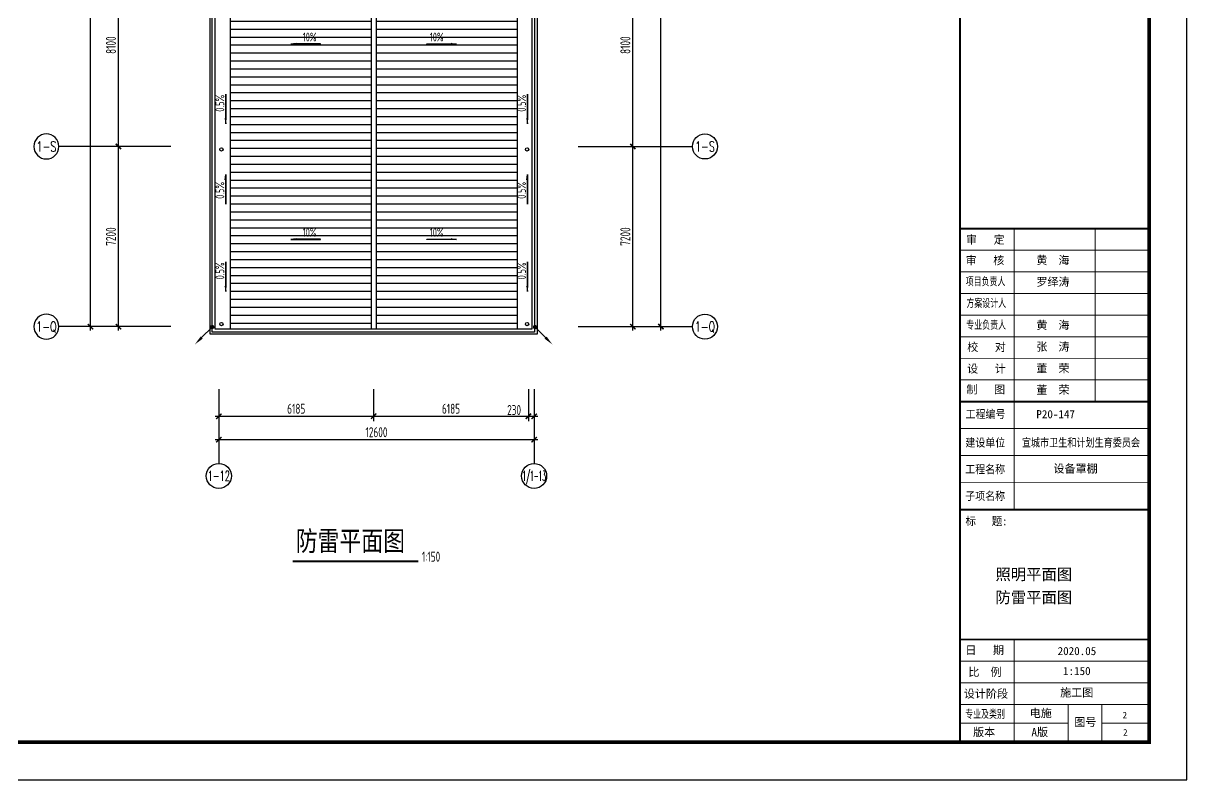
# Model space of a CAD drawing. Extents: x 696723 to 884653, y 341097 to 591307.
# Drawn here: x 792666 to 839159, y 381201 to 411435 of the extents above; entities that cross this region are included whole.
import ezdxf
from ezdxf.enums import TextEntityAlignment as Align

# ---------------------------------------------------------------- set-up
doc = ezdxf.new("R2010")
doc.units = 0
doc.header["$LTSCALE"] = 1000
doc.linetypes.add('30', pattern=[0])
doc.linetypes.add('DOTE', pattern=[2.42, 2, -0.2, 0.02, -0.2])
doc.layers.get('0').update_dxf_attribs({"linetype": 'CONTINUOUS'})
doc.layers.get('Defpoints').update_dxf_attribs({"linetype": 'CONTINUOUS'})
for name, color, linetype in [('AXIS', 253, '30'), ('AXIS_NUM', 7, 'CONTINUOUS'), ('BEAM_CON', 3, 'CONTINUOUS'), ('BZ_标准图框', 7, 'CONTINUOUS'), ('DIM', 3, 'CONTINUOUS'), ('DIM_SYMB', 3, 'CONTINUOUS'), ('E-BL', 1, 'TG_×'), ('E-BZ', 4, 'CONTINUOUS'), ('LWIRE', 4, 'CONTINUOUS'), ('PUB_TEXT', 7, 'CONTINUOUS'), ('TK(图框线)', 45, 'CONTINUOUS'), ('梁原位标注竖向', 7, 'CONTINUOUS')]:
    doc.layers.add(name, color=color, linetype=linetype)
doc.styles.add('-宋体', font='', dxfattribs={"width": 0.8})
doc.styles.add('_TEL_DIM', font='SIMPLEX', dxfattribs={"width": 0.8, "height": 3.5, "bigfont": 'HZTXT'})
doc.styles.add('HT', font='simhei.ttf')
doc.styles.add('TSSD_Axis', font='Complex.shx', dxfattribs={"width": 0.7, "bigfont": 'hztxt.shx'})
doc.styles.add('TSSD_Dimension', font='Tssdeng.shx', dxfattribs={"width": 0.7, "bigfont": 'hztxt.shx'})
doc.styles.get('-宋体').set_extended_font_data('SimSun')
doc.linetypes.add('TG_×', pattern='A,2,["×",_TEL_DIM,S=0.1,R=0,X=0,Y=-0.13],0', length=2)
doc.dimstyles.new('TSSD_100_100$0', dxfattribs={"dimtxt": 300, "dimasz": 100, "dimexe": 100, "dimexo": 300, "dimgap": 100, "dimtad": 1, "dimdec": 0, "dimzin": 0, "dimdsep": 46, "dimtxsty": 'TSSD_Dimension', "dimblk": 'ARCHTICK', "dimcen": 0, "dimdle": 100, "dimclrd": 3, "dimclre": 3, "dimclrt": 7, "dimazin": 0, "dimtfac": 1, "dimtdec": 0, "dimtix": 1, "dimtmove": 2, "dimatfit": 3, "dimldrblk": 'ARCHTICK', "dimfxl": 1, "dimtolj": 1, "dimtzin": 0, "dimarcsym": 0})

# ---------------------------------------------------------------- blocks, each defined once
blk = doc.blocks.new('ts_axno')
at = {"color": 0, "linetype": 'ByBlock', "lineweight": -2}
blk.add_circle((0, 0), 0.5, dxfattribs=at)
at = {"color": 0, "linetype": 'ByBlock', "lineweight": -2, "style": 'TSSD_Axis', "width": 0.7}
blk.add_attdef('A', text='', height=0.6, dxfattribs=at).set_placement((0, 0), align=Align.MIDDLE_CENTER)
blk = doc.blocks.new('_ArchTick')
at = {"color": 0, "linetype": 'ByBlock', "const_width": 0.4}
blk.add_lwpolyline([(-0.71, -0.71), (0.71, 0.71)], dxfattribs=at)
blk = doc.blocks.new('*D38')
at = {"layer": 'Defpoints', "color": 0}
for p in [(814435, 406511), (817026, 406511), (814435, 399311)]:
    blk.add_point(p, dxfattribs=at)
at = {"layer": 'DIM', "color": 3, "lineweight": -2}
for p, q in [((814835, 406511), (817226, 406511)), ((817026, 399161), (817026, 406661)), ((814835, 399311), (817226, 399311))]:
    blk.add_line(p, q, dxfattribs=at)
at = {"layer": 'DIM', "color": 3, "lineweight": -2, "xscale": 150, "yscale": 150, "zscale": 150}
for p, rotation in [((817026, 406511), 90), ((817026, 399311), 270)]:
    blk.add_blockref('_ArchTick', p, dxfattribs=dict(at, rotation=rotation))
at = {"layer": 'DIM', "color": 7, "insert": (816726, 402911), "char_height": 400, "attachment_point": 5, "rotation": 90, "style": 'TSSD_Dimension'}
blk.add_mtext('\\A1;7200', dxfattribs=at)
blk = doc.blocks.new('*D39')
at = {"layer": 'Defpoints', "color": 0}
for p in [(814435, 414611), (817026, 414611), (814435, 406511)]:
    blk.add_point(p, dxfattribs=at)
at = {"layer": 'DIM', "color": 3, "lineweight": -2}
for p, q in [((817026, 406361), (817026, 414761)), ((814835, 414611), (817226, 414611)), ((814835, 406511), (817226, 406511))]:
    blk.add_line(p, q, dxfattribs=at)
at = {"layer": 'DIM', "color": 3, "lineweight": -2, "xscale": 150, "yscale": 150, "zscale": 150}
for p, rotation in [((817026, 414611), 90), ((817026, 406511), 270)]:
    blk.add_blockref('_ArchTick', p, dxfattribs=dict(at, rotation=rotation))
at = {"layer": 'DIM', "color": 7, "insert": (816726, 410561), "char_height": 400, "attachment_point": 5, "rotation": 90, "style": 'TSSD_Dimension'}
blk.add_mtext('\\A1;8100', dxfattribs=at)
blk = doc.blocks.new('*D42')
at = {"layer": 'Defpoints', "color": 0}
for p in [(814735, 426761), (818148, 426761), (814583, 399311)]:
    blk.add_point(p, dxfattribs=at)
at = {"layer": 'DIM', "color": 3, "lineweight": -2}
for p, q in [((818148, 399161), (818148, 426911)), ((815135, 426761), (818348, 426761)), ((814983, 399311), (818348, 399311))]:
    blk.add_line(p, q, dxfattribs=at)
at = {"layer": 'DIM', "color": 3, "lineweight": -2, "xscale": 150, "yscale": 150, "zscale": 150}
for p, rotation in [((818148, 426761), 90), ((818148, 399311), 270)]:
    blk.add_blockref('_ArchTick', p, dxfattribs=dict(at, rotation=rotation))
at = {"layer": 'DIM', "color": 7, "insert": (817848, 413036), "char_height": 400, "attachment_point": 5, "rotation": 90, "style": 'TSSD_Dimension'}
blk.add_mtext('\\A1;27450', dxfattribs=at)
blk = doc.blocks.new('*D44')
at = {"layer": 'Defpoints', "color": 0}
for p in [(796470, 406511), (798960, 406511), (798960, 399311)]:
    blk.add_point(p, dxfattribs=at)
at = {"layer": 'DIM', "color": 3, "lineweight": -2}
for p, q in [((798560, 406511), (796270, 406511)), ((796470, 399161), (796470, 406661)), ((798560, 399311), (796270, 399311))]:
    blk.add_line(p, q, dxfattribs=at)
at = {"layer": 'DIM', "color": 3, "lineweight": -2, "xscale": 150, "yscale": 150, "zscale": 150}
for p, rotation in [((796470, 406511), 90), ((796470, 399311), 270)]:
    blk.add_blockref('_ArchTick', p, dxfattribs=dict(at, rotation=rotation))
at = {"layer": 'DIM', "color": 7, "insert": (796170, 402911), "char_height": 400, "attachment_point": 5, "rotation": 90, "style": 'TSSD_Dimension'}
blk.add_mtext('\\A1;7200', dxfattribs=at)
blk = doc.blocks.new('*D45')
at = {"layer": 'Defpoints', "color": 0}
for p in [(796470, 414611), (798960, 414611), (798960, 406511)]:
    blk.add_point(p, dxfattribs=at)
at = {"layer": 'DIM', "color": 3, "lineweight": -2}
for p, q in [((796470, 406361), (796470, 414761)), ((798560, 414611), (796270, 414611)), ((798560, 406511), (796270, 406511))]:
    blk.add_line(p, q, dxfattribs=at)
at = {"layer": 'DIM', "color": 3, "lineweight": -2, "xscale": 150, "yscale": 150, "zscale": 150}
for p, rotation in [((796470, 414611), 90), ((796470, 406511), 270)]:
    blk.add_blockref('_ArchTick', p, dxfattribs=dict(at, rotation=rotation))
at = {"layer": 'DIM', "color": 7, "insert": (796170, 410561), "char_height": 400, "attachment_point": 5, "rotation": 90, "style": 'TSSD_Dimension'}
blk.add_mtext('\\A1;8100', dxfattribs=at)
blk = doc.blocks.new('*D48')
at = {"layer": 'Defpoints', "color": 0}
for p in [(795349, 426761), (798660, 426761), (798812, 399311)]:
    blk.add_point(p, dxfattribs=at)
at = {"layer": 'DIM', "color": 3, "lineweight": -2}
for p, q in [((795349, 399161), (795349, 426911)), ((798260, 426761), (795149, 426761)), ((798412, 399311), (795149, 399311))]:
    blk.add_line(p, q, dxfattribs=at)
at = {"layer": 'DIM', "color": 3, "lineweight": -2, "xscale": 150, "yscale": 150, "zscale": 150}
for p, rotation in [((795349, 426761), 90), ((795349, 399311), 270)]:
    blk.add_blockref('_ArchTick', p, dxfattribs=dict(at, rotation=rotation))
at = {"layer": 'DIM', "color": 7, "insert": (795049, 413036), "char_height": 400, "attachment_point": 5, "rotation": 90, "style": 'TSSD_Dimension'}
blk.add_mtext('\\A1;27450', dxfattribs=at)
blk = doc.blocks.new('*D51')
at = {"layer": 'Defpoints', "color": 0}
for p in [(800481, 397210), (806666, 397210), (806666, 395728)]:
    blk.add_point(p, dxfattribs=at)
at = {"layer": 'DIM', "color": 3, "lineweight": -2}
for p, q in [((800481, 396810), (800481, 395528)), ((806666, 396810), (806666, 395528)), ((800331, 395728), (806816, 395728))]:
    blk.add_line(p, q, dxfattribs=at)
at = {"layer": 'DIM', "color": 3, "lineweight": -2, "xscale": 150, "yscale": 150, "zscale": 150, "rotation": 180}
blk.add_blockref('_ArchTick', (800481, 395728), dxfattribs=at)
at = {"layer": 'DIM', "color": 3, "lineweight": -2, "xscale": 150, "yscale": 150, "zscale": 150}
blk.add_blockref('_ArchTick', (806666, 395728), dxfattribs=at)
at = {"layer": 'DIM', "color": 7, "insert": (803574, 396028), "char_height": 400, "attachment_point": 5, "style": 'TSSD_Dimension'}
blk.add_mtext('\\A1;6185', dxfattribs=at)
blk = doc.blocks.new('*D52')
at = {"layer": 'Defpoints', "color": 0}
for p in [(812851, 397210), (813081, 397210), (813081, 395728)]:
    blk.add_point(p, dxfattribs=at)
at = {"layer": 'DIM', "color": 3, "lineweight": -2}
for p, q in [((812851, 396810), (812851, 395528)), ((813081, 396810), (813081, 395528)), ((812701, 395728), (813231, 395728))]:
    blk.add_line(p, q, dxfattribs=at)
at = {"layer": 'DIM', "color": 3, "lineweight": -2, "xscale": 150, "yscale": 150, "zscale": 150, "rotation": 180}
blk.add_blockref('_ArchTick', (812851, 395728), dxfattribs=at)
at = {"layer": 'DIM', "color": 3, "lineweight": -2, "xscale": 150, "yscale": 150, "zscale": 150}
blk.add_blockref('_ArchTick', (813081, 395728), dxfattribs=at)
at = {"layer": 'DIM', "color": 7, "insert": (812281, 395978), "char_height": 400, "attachment_point": 5, "style": 'TSSD_Dimension'}
blk.add_mtext('\\A1;230', dxfattribs=at)
blk = doc.blocks.new('*D53')
at = {"layer": 'Defpoints', "color": 0}
for p in [(800481, 397212), (813081, 397212), (800481, 394790)]:
    blk.add_point(p, dxfattribs=at)
at = {"layer": 'DIM', "color": 3, "lineweight": -2}
for p, q in [((800481, 396812), (800481, 394590)), ((813081, 396812), (813081, 394590)), ((813231, 394790), (800331, 394790))]:
    blk.add_line(p, q, dxfattribs=at)
at = {"layer": 'DIM', "color": 3, "lineweight": -2, "xscale": 150, "yscale": 150, "zscale": 150, "rotation": 180}
blk.add_blockref('_ArchTick', (800481, 394790), dxfattribs=at)
at = {"layer": 'DIM', "color": 3, "lineweight": -2, "xscale": 150, "yscale": 150, "zscale": 150}
blk.add_blockref('_ArchTick', (813081, 394790), dxfattribs=at)
at = {"layer": 'DIM', "color": 7, "insert": (806781, 395090), "char_height": 400, "attachment_point": 5, "style": 'TSSD_Dimension'}
blk.add_mtext('\\A1;12600', dxfattribs=at)
blk = doc.blocks.new('*D57')
at = {"layer": 'Defpoints', "color": 0}
for p in [(806666, 397210), (812851, 397210), (812851, 395728)]:
    blk.add_point(p, dxfattribs=at)
at = {"layer": 'DIM', "color": 3, "lineweight": -2}
for p, q in [((806666, 396810), (806666, 395528)), ((812851, 396810), (812851, 395528)), ((806516, 395728), (813001, 395728))]:
    blk.add_line(p, q, dxfattribs=at)
at = {"layer": 'DIM', "color": 3, "lineweight": -2, "xscale": 150, "yscale": 150, "zscale": 150, "rotation": 180}
blk.add_blockref('_ArchTick', (806666, 395728), dxfattribs=at)
at = {"layer": 'DIM', "color": 3, "lineweight": -2, "xscale": 150, "yscale": 150, "zscale": 150}
blk.add_blockref('_ArchTick', (812851, 395728), dxfattribs=at)
at = {"layer": 'DIM', "color": 7, "insert": (809759, 396028), "char_height": 400, "attachment_point": 5, "style": 'TSSD_Dimension'}
blk.add_mtext('\\A1;6185', dxfattribs=at)
blk = doc.blocks.new('$TelecSys$00000080')
for p, q in [((-0.7, -0.7), (0, 0)), ((0.104, 0.104), (0.104, 0.104)), ((-0.104, -0.104), (-0.104, -0.104))]:
    blk.add_line(p, q)
at = {"const_width": 0.142}
blk.add_lwpolyline([(0.071, 0, 1), (-0.071, 0, 1)], format="xyb", close=True, dxfattribs=at)
blk.add_solid([(-0.63, -0.77), (-0.77, -0.63), (-1.15, -1.15)])
at = {"width": 0.8, "flags": 9}
blk.add_attdef('A', (0, 0), '', height=0.00002, rotation=180, dxfattribs=at)

msp = doc.modelspace()

# ---------------------------------------------------------------- hatches: boundary and pattern name
h = msp.add_hatch()
h.set_pattern_fill('ANSI31', color=8, scale=100, angle=315, style=0)
h.set_pattern_definition([(0, (828212.65, 454064.3), (9e-14, 317.5), [])])
h.paths.add_polyline_path([(809973, 424577.7), (808788.6, 424577.7), (808788.6, 424585.1), (809811, 424585.1), (809760.7, 424602.1)], flags=16)
h.paths.add_polyline_path([(804543.5, 424577.7), (803359, 424577.7), (803571.3, 424602.1), (803521, 424585.1), (804543.5, 424585.1)], flags=16)
h.paths.add_polyline_path([(809811, 410613.2), (809760.7, 410630.2), (809973, 410605.8), (808788.6, 410605.8), (808788.6, 410613.2)], flags=16)
h.paths.add_polyline_path([(809811, 402805.8), (809760.7, 402822.8), (809973, 402798.4), (808788.6, 402798.4), (808788.6, 402805.8)], flags=16)
h.paths.add_polyline_path([(804543.5, 410613.2), (804543.5, 410605.8), (803359, 410605.8), (803571.3, 410630.2), (803521, 410613.2)], flags=16)
h.paths.add_polyline_path([(804543.5, 402805.8), (804543.5, 402798.4), (803359, 402798.4), (803571.3, 402822.8), (803521, 402805.8)], flags=16)
h.paths.add_polyline_path([(808879.4, 424639.1), (809529.6, 424639.1), (809529.6, 425063.1), (808879.4, 425063.1)], flags=24)
h.paths.add_polyline_path([(803802.4, 424639.1), (804452.6, 424639.1), (804452.6, 425063.1), (803802.4, 425063.1)], flags=24)
h.paths.add_polyline_path([(808879.4, 402859.8), (809529.6, 402859.8), (809529.6, 403283.8), (808879.4, 403283.8)], flags=24)
h.paths.add_polyline_path([(808879.4, 410667.1), (809529.6, 410667.1), (809529.6, 411091.2), (808879.4, 411091.2)], flags=24)
h.paths.add_polyline_path([(803802.4, 402859.8), (804452.6, 402859.8), (804452.6, 403283.8), (803802.4, 403283.8)], flags=24)
h.paths.add_polyline_path([(803802.4, 410667.1), (804452.6, 410667.1), (804452.6, 411091.2), (803802.4, 411091.2)], flags=24)
h.paths.add_polyline_path([(800931, 414610.6), (800931, 399210.6), (806566, 399210.6), (806566, 414610.6)])
h.paths.add_polyline_path([(800931, 426760.6), (800931, 422710.6), (806566, 422710.6), (806566, 426760.6)])
h.paths.add_polyline_path([(812401, 422710.6), (812401, 426760.6), (806766, 426760.6), (806766, 422710.6)])
h.paths.add_polyline_path([(812401, 399210.6), (812401, 414610.6), (806766, 414610.6), (806766, 399210.6)])

# ---------------------------------------------------------------- linework, layer by layer
at = {"color": 0}
for p, q in [((800931, 426860.6), (800931, 399210.6)), ((806566, 426860.6), (806566, 399210.6)), ((806766, 426860.6), (806766, 399210.6)), ((812401, 426860.6), (812401, 399210.6))]:
    msp.add_line(p, q, dxfattribs=at)
at = {"color": 3}
for points in [[(800131, 427060.6), (813200.8, 427060.6), (813200.8, 399010.6), (800131, 399010.6)], [(812992.8, 399210.6), (800331, 399210.6), (800331, 426860.6), (812992.8, 426860.6)]]:
    msp.add_lwpolyline(points, close=True, dxfattribs=at)
at = {"color": 8}
for centre in [(800584.9, 406393.2), (812800.7, 406393.2), (800584.9, 399413.3), (812800.7, 399413.3)]:
    msp.add_circle(centre, 68.1, dxfattribs=at)
at = {"layer": 'AXIS', "color": 3, "linetype": 'ByBlock'}
for p, q in [((797539.3, 406510.6), (794089.7, 406510.6)), ((816618.8, 406510.6), (819406.6, 406510.6)), ((797539.3, 399310.6), (794089.7, 399310.6)), ((816618.8, 399310.6), (819406.6, 399310.6)), ((800481, 396174.7), (800481, 393842.8)), ((813081, 396174.7), (813081, 393842.8))]:
    msp.add_line(p, q, dxfattribs=at)
at = {"layer": 'BEAM_CON'}
for points in [[(804543.5, 410605.8), (804543.5, 410613.2), (803521, 410613.2), (803571.3, 410630.2), (803359, 410605.8), (804543.5, 410605.8), (804543.5, 410613.2)], [(808788.6, 410605.8), (808788.6, 410613.2), (809811, 410613.2), (809760.7, 410630.2), (809973, 410605.8), (808788.6, 410605.8), (808788.6, 410613.2)], [(800764.8, 408601.9), (800757.4, 408601.9), (800757.4, 407579.4), (800740.4, 407629.7), (800764.8, 407417.4), (800764.8, 408601.9), (800757.4, 408601.9)], [(812818.3, 408601.9), (812811, 408601.9), (812811, 407579.4), (812793.9, 407629.7), (812818.3, 407417.4), (812818.3, 408601.9), (812811, 408601.9)], [(800764.8, 404210.1), (800757.4, 404210.1), (800757.4, 405232.6), (800740.4, 405182.2), (800764.8, 405394.5), (800764.8, 404210.1), (800757.4, 404210.1)], [(812818.3, 404210.1), (812811, 404210.1), (812811, 405232.6), (812793.9, 405182.2), (812818.3, 405394.5), (812818.3, 404210.1), (812811, 404210.1)], [(804543.5, 402798.4), (804543.5, 402805.8), (803521, 402805.8), (803571.3, 402822.8), (803359, 402798.4), (804543.5, 402798.4), (804543.5, 402805.8)], [(808788.6, 402798.4), (808788.6, 402805.8), (809811, 402805.8), (809760.7, 402822.8), (809973, 402798.4), (808788.6, 402798.4), (808788.6, 402805.8)], [(800764.8, 401901.6), (800757.4, 401901.6), (800757.4, 400879.1), (800740.4, 400929.4), (800764.8, 400717.1), (800764.8, 401901.6), (800757.4, 401901.6)], [(812818.3, 401901.6), (812811, 401901.6), (812811, 400879.1), (812793.9, 400929.4), (812818.3, 400717.1), (812818.3, 401901.6), (812811, 401901.6)]]:
    msp.add_lwpolyline(points, dxfattribs=at)
at = {"layer": 'BZ_标准图框'}
for points, const_width in [([(830098.8, 382700.8), (830098.8, 442700.8)], 75.6), ([(830098.8, 403226.8), (837658.8, 403226.8)], 75.6), ([(832258.8, 391994.8), (832258.8, 403226.8)], 37.8), ([(835498.8, 396313.9), (835498.8, 403226.8)], 37.8), ([(830098.8, 402362.8), (837658.8, 402362.8)], 37.8), ([(830098.8, 401498.8), (837658.8, 401498.8)], 37.8), ([(830098.8, 400634.8), (837658.8, 400634.8)], 37.8), ([(830098.8, 399770.8), (837658.8, 399770.8)], 37.8), ([(830098.8, 398906.8), (837658.8, 398906.8)], 37.8), ([(830098.8, 398042.8), (837658.8, 398042.8)], 37.8), ([(830098.8, 397178.8), (837658.8, 397178.8)], 37.8), ([(830098.8, 397178.8), (837658.8, 397178.8)], 37.8), ([(830098.8, 396314.8), (837658.8, 396314.8)], 75.6), ([(830098.8, 395234.8), (837658.8, 395234.8)], 37.8), ([(830098.8, 394154.8), (837658.8, 394154.8)], 37.8), ([(830098.8, 393074.8), (837658.8, 393074.8)], 37.8), ([(830098.8, 391994.8), (837658.8, 391994.8)], 75.6), ([(830098.8, 386804.8), (837658.8, 386804.8)], 75.6), ([(832258.8, 384212.8), (832258.8, 386804.8)], 37.8), ([(830098.8, 385940.8), (837658.8, 385940.8)], 37.8), ([(830098.8, 385076.8), (837658.8, 385076.8)], 37.8), ([(830098.8, 384212.8), (837658.8, 384212.8)], 37.8), ([(830098.8, 384212.8), (837658.8, 384212.8)], 37.8), ([(832258.8, 382700.8), (832258.8, 384212.8)], 37.8), ([(834418.8, 382700.8), (834418.8, 384212.8)], 37.8), ([(835768.8, 382700.8), (835768.8, 384212.8)], 37.8), ([(830098.8, 383456.8), (834418.8, 383456.8)], 37.8), ([(835768.8, 383456.8), (837658.8, 383456.8)], 37.8)]:
    msp.add_lwpolyline(points, dxfattribs=dict(at, const_width=const_width))
at = {"layer": 'DIM_SYMB', "linetype": 'ByBlock', "const_width": 80}
msp.add_lwpolyline([(803433.4, 389934.5), (808455.2, 389934.5)], dxfattribs=at)
at = {"layer": 'E-BL', "linetype": 'TG_×'}
msp.add_lwpolyline([(800212.1, 426955.2), (813094.9, 426955.2), (813094.9, 399093.1), (800214.7, 399093.1), (800214.7, 426979)], dxfattribs=at)
at = {"layer": 'E-BZ'}
msp.add_lwpolyline([(750058.8, 381200.8), (839158.8, 381200.8), (839158.8, 444200.8), (750058.8, 444200.8)], close=True, dxfattribs=at)
at = {"layer": 'E-BZ', "const_width": 150}
msp.add_lwpolyline([(753808.8, 382700.8), (837658.8, 382700.8), (837658.8, 442700.8), (753808.8, 442700.8)], close=True, dxfattribs=at)

# ---------------------------------------------------------------- block references
at = {"layer": 'AXIS_NUM'}
ref = msp.add_blockref('ts_axno', (793589.7, 406510.6), dxfattribs=dict(at, xscale=-1000, yscale=1000, zscale=1000))
ref.add_attrib('8', '1-S', dxfattribs={"height": 400, "style": 'TSSD_Axis', "width": 0.7}).set_placement((793589.7, 406510.6), align=Align.MIDDLE_CENTER)
ref = msp.add_blockref('ts_axno', (819906.6, 406510.6), dxfattribs=dict(at, xscale=1000, yscale=1000, zscale=1000))
ref.add_attrib('8', '1-S', dxfattribs={"height": 400, "style": 'TSSD_Axis', "width": 0.7}).set_placement((819906.6, 406510.6), align=Align.MIDDLE_CENTER)
ref = msp.add_blockref('ts_axno', (793589.7, 399310.6), dxfattribs=dict(at, xscale=-1000, yscale=1000, zscale=1000))
ref.add_attrib('8', '1-Q', dxfattribs={"height": 400, "style": 'TSSD_Axis', "width": 0.7}).set_placement((793589.7, 399310.6), align=Align.MIDDLE_CENTER)
ref = msp.add_blockref('ts_axno', (819906.6, 399310.6), dxfattribs=dict(at, xscale=1000, yscale=1000, zscale=1000))
ref.add_attrib('8', '1-Q', dxfattribs={"height": 400, "style": 'TSSD_Axis', "width": 0.7}).set_placement((819906.6, 399310.6), align=Align.MIDDLE_CENTER)
ref = msp.add_blockref('ts_axno', (800481, 393342.8), dxfattribs=dict(at, xscale=1000, yscale=1000, zscale=1000))
ref.add_attrib('8', '1-12', dxfattribs={"height": 400, "style": 'TSSD_Axis', "width": 0.6}).set_placement((800481, 393342.8), align=Align.MIDDLE_CENTER)
ref = msp.add_blockref('ts_axno', (813081, 393342.8), dxfattribs=dict(at, xscale=1000, yscale=1000, zscale=1000))
ref.add_attrib('8', '1/1-13', dxfattribs={"height": 400, "style": 'TSSD_Axis', "width": 0.35}).set_placement((813081, 393342.8), align=Align.MIDDLE_CENTER)
at = {"layer": 'LWIRE', "yscale": 600, "zscale": 600}
for p, xscale in [((800214.7, 399291.2), 600), ((813117.4, 399291.2), -600)]:
    msp.add_blockref('$TelecSys$00000080', p, dxfattribs=dict(at, xscale=xscale))

# ---------------------------------------------------------------- texts
at = {"layer": 'BZ_标准图框', "style": 'HT'}
for s, p in [('审   定', (830337.9, 402624.2)), ('审   核', (830323.7, 401797.6)), ('校   对', (830387.2, 398332.1)), ('设   计', (830381.3, 397466.3)), ('制   图', (830356.5, 396635.6)), ('日   期', (830312.2, 386217.9)), ('比  例', (830433.3, 385343.2)), ('设计阶段', (830251.4, 384476.3)), ('图号', (834668.1, 383343.8)), ('版本 ', (830620.6, 382942.3))]:
    msp.add_text(s, height=324, dxfattribs=at).set_placement(p)
for s, width, p in [('项目负责人', 0.7, (830325, 400959.5)), ('方案设计人', 0.7, (830353.9, 400092.5)), ('专业负责人', 0.7, (830352.5, 399221.5)), ('工程编号', 0.9, (830324.2, 395650.8)), ('建设单位', 0.9, (830316.2, 394512.8)), ('工程名称', 0.9, (830308.8, 393448)), ('子项名称', 0.9, (830308.8, 392377.6)), ('标   题:', 0.95, (830316.8, 391373.2)), ('专业及类别', 0.7, (830307.1, 383670.3))]:
    msp.add_text(s, height=324, dxfattribs=dict(at, width=width)).set_placement(p)
at = {"layer": 'PUB_TEXT', "linetype": 'DOTE'}
for s, height, style, width, p in [('防雷平面图', 800, '-宋体', 0.8, (803553.8, 390345.4)), ('1:150', 400, 'TSSD_Dimension', 0.7, (808595.5, 389916.4))]:
    msp.add_text(s, height=height, dxfattribs=dict(at, style=style, width=width)).set_placement(p)
at = {"layer": 'TK(图框线)', "style": 'HT'}
for s, height, p in [('黄  海', 324, (833149.7, 401801.4)), ('罗绎涛', 324, (833149.7, 400937.4)), ('黄  海', 324, (833149.7, 399209.4)), ('张  涛', 324, (833149.7, 398345.4)), ('董  荣', 324, (833149.7, 397481.4)), ('董  荣', 324, (833149.7, 396617.4)), ('P20-147', 324, (833149.7, 395649)), ('设备罩棚', 324, (833832.6, 393475)), ('照明平面图', 450, (831514.3, 389184)), ('防雷平面图', 450, (831514.3, 388264.9)), ('2020.05', 324, (834000.1, 386182.9)), ('1:150', 324, (834216.9, 385384.3)), ('施工图', 324, (834099.3, 384523.6)), ('电施', 324, (832883.4, 383697.6)), ('A版', 324, (832954.7, 382941.4))]:
    msp.add_text(s, height=height, dxfattribs=at).set_placement(p)
at = {"layer": 'TK(图框线)', "style": 'HT', "width": 0.8}
msp.add_text('宣城市卫生和计划生育委员会', height=324, dxfattribs=at).set_placement((832573.8, 394514.1))
at = {"layer": 'TK(图框线)', "style": '-宋体'}
for height, p in [(259.2, (836686.3, 383653.7)), (270, (836705.5, 382955.9))]:
    msp.add_text('2', height=height, dxfattribs=at).set_placement(p, align=Align.CENTER)
at = {"layer": '梁原位标注竖向', "style": 'TSSD_Dimension', "width": 0.7}
for s, rotation, p in [('10%%%', 360, (803835.4, 410710.9)), ('10%%%', 0, (808912.4, 410710.9)), ('0.5%%%', 90, (800698.7, 407902.1)), ('0.5%%%', 90, (812752.3, 407902.1)), ('0.5%%%', 90, (800698.7, 404419.7)), ('0.5%%%', 90, (812752.3, 404419.7)), ('10%%%', 360, (803835.4, 402903.5)), ('10%%%', 0, (808912.4, 402903.5)), ('0.5%%%', 90, (800698.7, 401201.9)), ('0.5%%%', 90, (812752.3, 401201.9))]:
    msp.add_text(s, height=350, rotation=rotation, dxfattribs=at).set_placement(p)

# ---------------------------------------------------------------- dimensions: what is measured, and where the dimension line sits
at = {"layer": 'DIM'}
for base, p1, p2, picture, middle in [((795348.5, 426760.6), (798812.1, 399310.6), (798659.7, 426760.6), '*D48', (795048.5, 413035.6)), ((818147.8, 426760.6), (814582.9, 399310.6), (814735.3, 426760.6), '*D42', (817847.8, 413035.6)), ((796469.9, 414610.6), (798959.7, 406510.6), (798959.7, 414610.6), '*D45', (796169.9, 410560.6)), ((817026.5, 414610.6), (814435.3, 406510.6), (814435.3, 414610.6), '*D39', (816726.5, 410560.6)), ((796469.9, 406510.6), (798959.7, 399310.6), (798959.7, 406510.6), '*D44', (796169.9, 402910.6)), ((817026.5, 406510.6), (814435.3, 399310.6), (814435.3, 406510.6), '*D38', (816726.5, 402910.6))]:
    dim = msp.add_linear_dim(base=base, p1=p1, p2=p2, angle=90, dimstyle='TSSD_100_100$0', override={"dimtxt": 400, "dimasz": 150, "dimexe": 200, "dimexo": 400, "dimdle": 150}, dxfattribs=at)
    dim.commit()
    dim.dimension.update_dxf_attribs({"geometry": picture, "text_midpoint": middle})
for base, p1, p2, picture, middle in [((800481, 394789.6), (813081, 397211.7), (800481, 397211.7), '*D53', (806781, 395089.6)), ((806666, 395728), (800481, 397210.1), (806666, 397210.1), '*D51', (803573.5, 396028)), ((812851, 395728), (806666, 397210.1), (812851, 397210.1), '*D57', (809758.5, 396028))]:
    dim = msp.add_linear_dim(base=base, p1=p1, p2=p2, dimstyle='TSSD_100_100$0', override={"dimtxt": 400, "dimasz": 150, "dimexe": 200, "dimexo": 400, "dimdle": 150}, dxfattribs=at)
    dim.commit()
    dim.dimension.update_dxf_attribs({"geometry": picture, "text_midpoint": middle})
dim = msp.add_linear_dim(base=(813081, 395728), p1=(812851, 397210.1), p2=(813081, 397210.1), dimstyle='TSSD_100_100$0', override={"dimtxt": 400, "dimasz": 150, "dimexe": 200, "dimexo": 400, "dimdle": 150}, dxfattribs=at)
dim.commit()
dim.dimension.update_dxf_attribs({"geometry": '*D52', "text_midpoint": (812281.3, 395978), "dimtype": 128})

doc.saveas('drawing.dxf')
